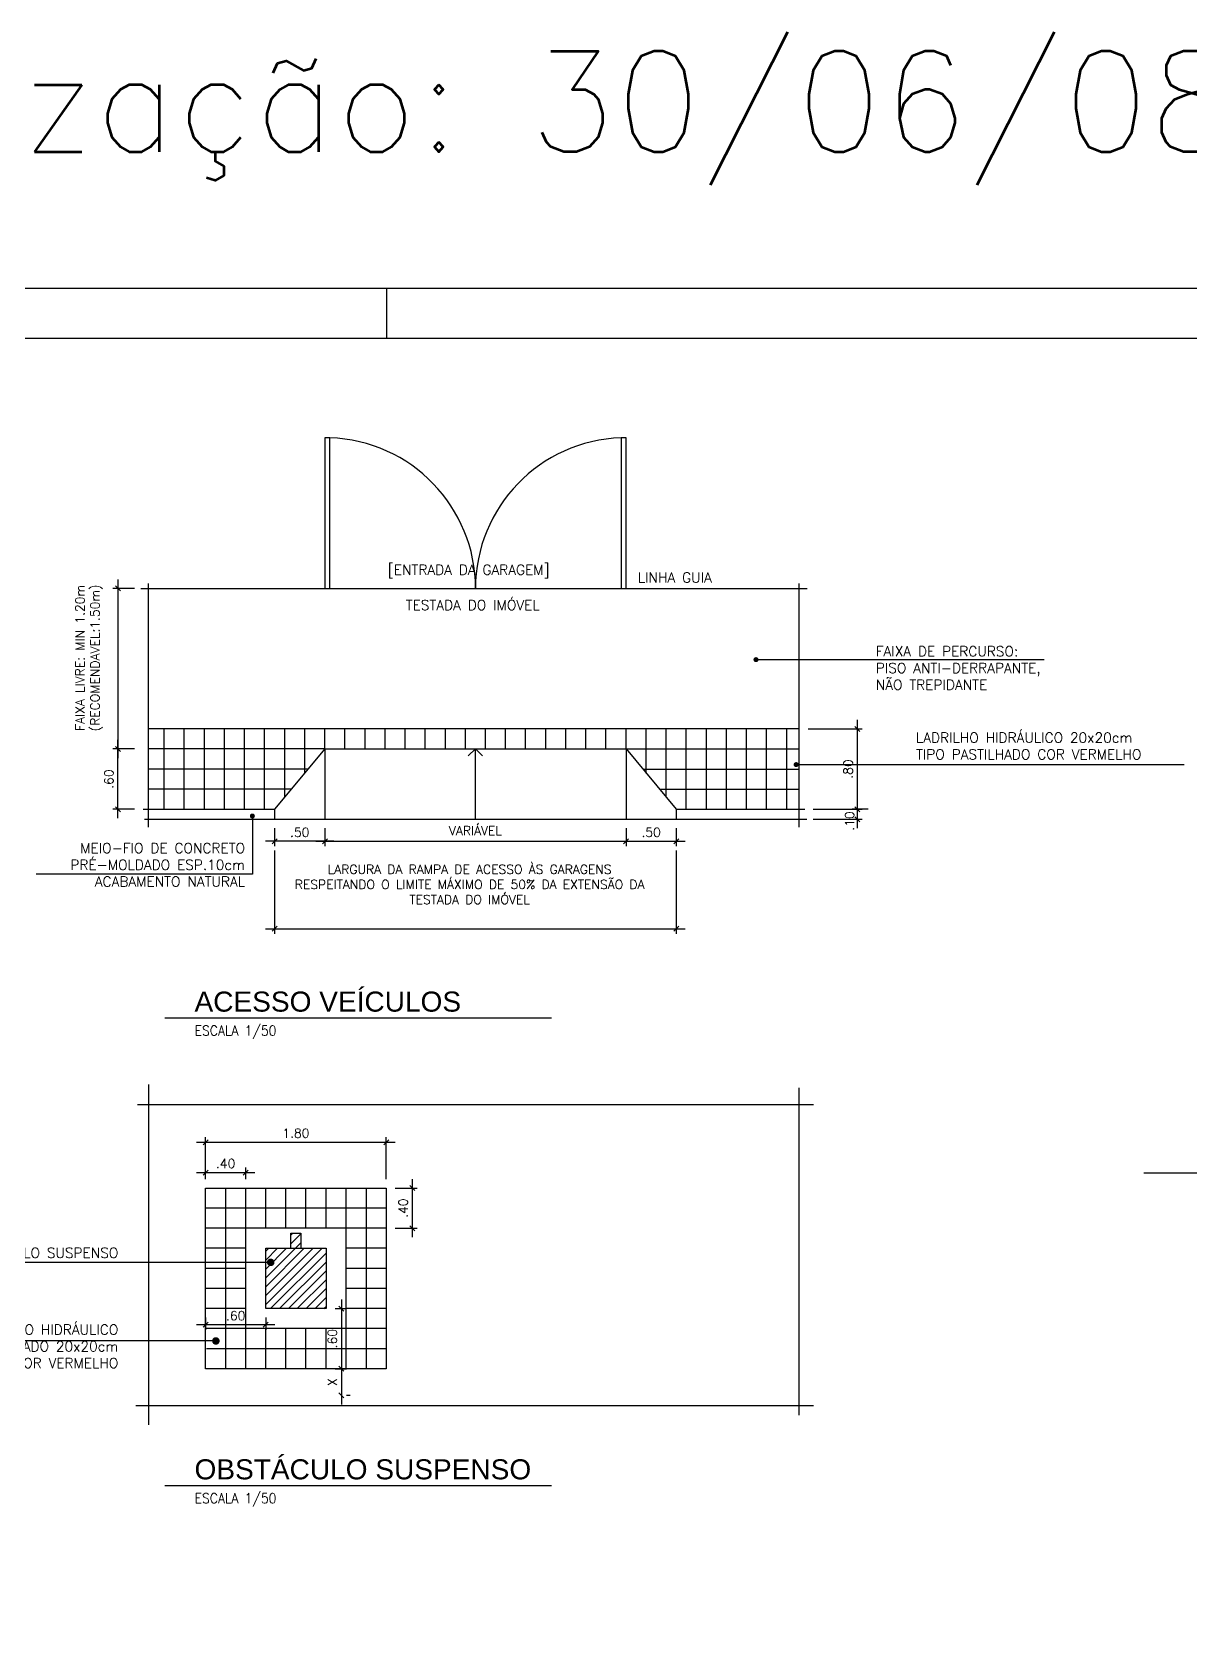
# Model space of a CAD drawing. Extents: x -1057 to 3416, y -340 to 4111.
# Drawn here: x -220.04 to -208.51, y 580.95 to 597 of the extents above; entities that cross this region are included whole.
import ezdxf
from ezdxf.enums import TextEntityAlignment as Align

# ---------------------------------------------------------------- set-up
doc = ezdxf.new("R2010")
doc.units = 0
doc.header["$LTSCALE"] = 50
doc.linetypes.add('ACAD_ISO04W100', pattern=[30, 24, -3, 0, -3])
for name, color, linetype in [('Cotas', 9, 'Continuous'), ('HACHURA', 8, 'Continuous'), ('pena 0.09', 8, 'Continuous'), ('pena 0.1', 1, 'Continuous'), ('pena 0.2', 2, 'Continuous'), ('pena 0.5', 5, 'Continuous'), ('Texto 1', 7, 'Continuous'), ('Texto 2', 1, 'Continuous'), ('Texto 3', 3, 'Continuous')]:
    doc.layers.add(name, color=color, linetype=linetype)
doc.styles.add('arial', font='arial.ttf')
doc.styles.add('ROMANS', font='romans')
doc.styles.add('TT', font='arial.ttf')
doc.dimstyles.new('[m] 1-50', dxfattribs={"dimscale": 50, "dimtxt": 0.0018, "dimasz": 0.001, "dimexe": 0.001, "dimexo": 0.0018, "dimgap": 0.0005, "dimtad": 0, "dimzin": 4, "dimdsep": 46, "dimtxsty": 'ROMANS', "dimblk1": 'OBLIQUE', "dimblk2": 'OBLIQUE', "dimsah": 1, "dimcen": 0.001, "dimdle": 0.0018, "dimclrd": 256, "dimclre": 256, "dimclrt": 2, "dimadec": 0, "dimazin": 0, "dimtfac": 1, "dimtofl": 0, "dimtmove": 0, "dimatfit": 3, "dimldrblk": 'DOT', "dimfxl": 1, "dimtvp": 1, "dimtolj": 1, "dimtzin": 0, "dimarcsym": 0})
doc.dimstyles.new('[m] 1-75', dxfattribs={"dimscale": 75, "dimtxt": 0.0018, "dimasz": 0.001, "dimexe": 0.001, "dimexo": 0.0018, "dimgap": 0.0005, "dimtad": 0, "dimzin": 4, "dimdsep": 46, "dimtxsty": 'ROMANS', "dimblk1": 'OBLIQUE', "dimblk2": 'OBLIQUE', "dimsah": 1, "dimcen": 0.001, "dimdle": 0.0018, "dimclrd": 256, "dimclre": 256, "dimclrt": 2, "dimadec": 0, "dimazin": 0, "dimtfac": 1, "dimtofl": 0, "dimtmove": 0, "dimatfit": 3, "dimldrblk": 'DOT', "dimfxl": 1, "dimtvp": 1, "dimtolj": 1, "dimtzin": 0, "dimarcsym": 0})
doc.dimstyles.new('[m] 50p10', dxfattribs={"dimscale": 50, "dimtxt": 0.0018, "dimasz": 0.001, "dimexe": 0.001, "dimexo": 0.0018, "dimgap": 0.0005, "dimtad": 0, "dimlfac": 0.2, "dimzin": 4, "dimdsep": 46, "dimtxsty": 'ROMANS', "dimblk1": 'OBLIQUE', "dimblk2": 'OBLIQUE', "dimsah": 1, "dimcen": 0.001, "dimdle": 0.0018, "dimclrd": 256, "dimclre": 256, "dimclrt": 2, "dimadec": 0, "dimazin": 0, "dimtfac": 1, "dimtofl": 0, "dimtmove": 0, "dimatfit": 3, "dimldrblk": 'DOT', "dimfxl": 1, "dimtvp": 1, "dimtolj": 1, "dimtzin": 0, "dimarcsym": 0})

# ---------------------------------------------------------------- blocks, each defined once
blk = doc.blocks.new('_OBLIQUE')
at = {"color": 0, "linetype": 'ByBlock'}
blk.add_line((-0.5, -0.5), (0.5, 0.5), dxfattribs=at)
blk = doc.blocks.new('*D64')
at = {"layer": 'Cotas', "lineweight": -2, "transparency": 16777216}
for p, q in [((-218.406, 585.642), (-217.826, 585.642)), ((-218.316, 585.577), (-218.316, 585.692)), ((-217.916, 585.577), (-217.916, 585.692))]:
    blk.add_line(p, q, dxfattribs=at)
at = {"layer": 'DEFPOINTS', "color": 0, "lineweight": -2, "transparency": 16777216}
for p in [(-217.916, 585.642), (-218.316, 585.487), (-217.916, 585.487)]:
    blk.add_point(p, dxfattribs=at)
at = {"layer": 'Cotas', "lineweight": -2, "transparency": 16777216, "xscale": 0.05, "yscale": 0.05, "zscale": 0.05, "rotation": 180}
blk.add_blockref('_OBLIQUE', (-218.316, 585.642), dxfattribs=at)
at = {"layer": 'Cotas', "lineweight": -2, "transparency": 16777216, "xscale": 0.05, "yscale": 0.05, "zscale": 0.05}
blk.add_blockref('_OBLIQUE', (-217.916, 585.642), dxfattribs=at)
at = {"layer": 'Cotas', "color": 2, "transparency": 16777216, "insert": (-218.116, 585.732), "char_height": 0.09, "attachment_point": 5, "style": 'ROMANS'}
blk.add_mtext('\\A1;.40', dxfattribs=at)
blk = doc.blocks.new('_DOT')
at = {"color": 0, "linetype": 'ByBlock'}
blk.add_line((-0.5, 0), (-1, 0), dxfattribs=at)
at = {"color": 0, "linetype": 'ByBlock', "const_width": 0.5}
blk.add_lwpolyline([(-0.25, 0, 1), (0.25, 0, 1)], format="xyb", close=True, dxfattribs=at)
blk = doc.blocks.new('*D65')
at = {"layer": 'Cotas', "lineweight": -2, "transparency": 16777216}
for p, q in [((-216.258, 585.577), (-216.258, 584.997)), ((-216.426, 585.487), (-216.208, 585.487)), ((-216.426, 585.087), (-216.208, 585.087))]:
    blk.add_line(p, q, dxfattribs=at)
at = {"layer": 'DEFPOINTS', "color": 0, "lineweight": -2, "transparency": 16777216}
for p in [(-216.516, 585.487), (-216.516, 585.087), (-216.258, 585.087)]:
    blk.add_point(p, dxfattribs=at)
at = {"layer": 'Cotas', "lineweight": -2, "transparency": 16777216, "xscale": 0.05, "yscale": 0.05, "zscale": 0.05}
for p, rotation in [((-216.258, 585.487), 90), ((-216.258, 585.087), 270)]:
    blk.add_blockref('_OBLIQUE', p, dxfattribs=dict(at, rotation=rotation))
at = {"layer": 'Cotas', "color": 2, "transparency": 16777216, "insert": (-216.348, 585.287), "char_height": 0.09, "attachment_point": 5, "rotation": 90, "style": 'ROMANS'}
blk.add_mtext('\\A1;.40', dxfattribs=at)
blk = doc.blocks.new('*D66')
at = {"layer": 'Cotas', "lineweight": -2, "transparency": 16777216}
for p, q in [((-217.626, 584.125), (-218.406, 584.125)), ((-218.316, 584.197), (-218.316, 584.075)), ((-217.716, 584.197), (-217.716, 584.075))]:
    blk.add_line(p, q, dxfattribs=at)
at = {"layer": 'DEFPOINTS', "color": 0, "lineweight": -2, "transparency": 16777216}
for p in [(-218.316, 584.287), (-217.716, 584.287), (-218.316, 584.125)]:
    blk.add_point(p, dxfattribs=at)
at = {"layer": 'Cotas', "lineweight": -2, "transparency": 16777216, "xscale": 0.05, "yscale": 0.05, "zscale": 0.05, "rotation": 180}
blk.add_blockref('_OBLIQUE', (-218.316, 584.125), dxfattribs=at)
at = {"layer": 'Cotas', "lineweight": -2, "transparency": 16777216, "xscale": 0.05, "yscale": 0.05, "zscale": 0.05}
blk.add_blockref('_OBLIQUE', (-217.716, 584.125), dxfattribs=at)
at = {"layer": 'Cotas', "color": 2, "transparency": 16777216, "insert": (-218.016, 584.215), "char_height": 0.09, "attachment_point": 5, "style": 'ROMANS'}
blk.add_mtext('\\A1;.60', dxfattribs=at)
blk = doc.blocks.new('*D67')
at = {"layer": 'Cotas', "lineweight": -2, "transparency": 16777216}
for p, q in [((-217.026, 584.287), (-216.913, 584.287)), ((-216.963, 584.377), (-216.963, 583.597)), ((-217.026, 583.687), (-216.913, 583.687))]:
    blk.add_line(p, q, dxfattribs=at)
at = {"layer": 'DEFPOINTS', "color": 0, "lineweight": -2, "transparency": 16777216}
for p in [(-217.116, 584.287), (-217.116, 583.687), (-216.963, 583.687)]:
    blk.add_point(p, dxfattribs=at)
at = {"layer": 'Cotas', "lineweight": -2, "transparency": 16777216, "xscale": 0.05, "yscale": 0.05, "zscale": 0.05}
for p, rotation in [((-216.963, 584.287), 90), ((-216.963, 583.687), 270)]:
    blk.add_blockref('_OBLIQUE', p, dxfattribs=dict(at, rotation=rotation))
at = {"layer": 'Cotas', "color": 2, "transparency": 16777216, "insert": (-217.053, 583.987), "char_height": 0.09, "attachment_point": 5, "rotation": 90, "style": 'ROMANS'}
blk.add_mtext('\\A1;.60', dxfattribs=at)
blk = doc.blocks.new('*U53')
at = {"color": 8}
blk.add_line((45.7, 58), (45.7, 57), dxfattribs=at)
blk.add_lwpolyline([(0, 58), (82.7, 58), (82.7, 0), (0, 0)], close=True, dxfattribs=at)
at = {"color": 41}
blk.add_lwpolyline([(2.5, 57), (81.7, 57), (81.7, 1), (2.5, 1)], close=True, dxfattribs=at)
at = {"style": 'ROMANS'}
for tag, p, height in [('PRANCHA', (0.546, 60.716), 2), ('EQUIPE:', (64.485, 10.048), 0.2), ('REGIONAL', (68.085, 1.65), 0.2)]:
    blk.add_attdef(tag, p, '', height=height, dxfattribs=at)
at = {"color": 3, "style": 'arial'}
for tag, p in [('GERENCIA', (68.227, 13.23)), ('ETAPA', (68.114, 4.165))]:
    blk.add_attdef(tag, p, '', height=0.35, dxfattribs=at)
at = {"color": 2}
for tag, p, height, style in [('ADMINISTRAÇÃO', (68.199, 12.59), 0.2, 'arial'), ('SECRETÁRIO', (68.199, 11.922), 0.2, 'arial'), ('EQUIPE', (68.114, 10.032), 0.25, 'arial'), ('EQUIPE', (68.114, 9.632), 0.25, 'arial'), ('EQUIPE', (68.114, 9.232), 0.25, 'arial'), ('EQUIPE', (68.114, 8.832), 0.25, 'arial'), ('EQUIPE', (68.114, 8.432), 0.25, 'arial'), ('EQUIPE', (68.114, 8.032), 0.25, 'arial'), ('EQUIPE', (68.114, 7.632), 0.25, 'arial'), ('EQUIPE', (68.114, 7.232), 0.25, 'arial'), ('EQUIPE', (68.114, 6.832), 0.25, 'arial'), ('DESENHO', (78.445, 5.188), 0.25, 'ROMANS'), ('ESCALA', (78.445, 4.182), 0.25, 'ROMANS'), ('ASSUNTO', (68.114, 3.593), 0.3, 'arial'), ('ASSUNTO', (68.114, 3.164), 0.3, 'arial'), ('DATA', (78.445, 3.184), 0.25, 'ROMANS')]:
    blk.add_attdef(tag, p, '', height=height, dxfattribs=dict(at, style=style))
at = {"color": 4, "style": 'arial'}
blk.add_attdef('PROJETO', (68.114, 5.174), '', height=0.35, dxfattribs=at)
at = {"color": 6, "style": 'arial'}
blk.add_attdef('OBRA', (68.114, 2.169), '', height=0.4, dxfattribs=at)
at = {"color": 4, "style": 'arial'}
blk.add_attdef('NUM', text='', height=0.789, dxfattribs=at).set_placement((79.181, 1.511), align=Align.CENTER)
at = {"color": 9, "style": 'ROMANS'}
blk.add_attdef('ARQUIVO:', (82.058, 1.023), '', height=0.18, rotation=90, dxfattribs=at)
blk = doc.blocks.new('titulo_padrao_pmv')
at = {"layer": 'Texto 2', "linetype": 'Continuous', "style": 'ROMANS', "width": 0.9}
blk.add_attdef('ESCALA', (0.59269, -0.35325), '', height=0.2, dxfattribs=at)
at = {"layer": 'Texto 3', "style": 'ROMANS', "width": 0.9}
blk.add_attdef('TÍTULO', (0.58776, 0.12414), '', height=0.35, dxfattribs=at)
blk = doc.blocks.new('*D77')
at = {"layer": 'Cotas', "lineweight": -2, "transparency": 16777216}
for p, q in [((-212.316, 590.062), (-211.776, 590.062)), ((-211.826, 590.152), (-211.826, 589.172)), ((-211.716, 589.262), (-211.876, 589.262))]:
    blk.add_line(p, q, dxfattribs=at)
at = {"layer": 'DEFPOINTS', "color": 0, "lineweight": -2, "transparency": 16777216}
for p in [(-212.406, 590.062), (-211.826, 589.262), (-211.626, 589.262)]:
    blk.add_point(p, dxfattribs=at)
at = {"layer": 'Cotas', "lineweight": -2, "transparency": 16777216, "xscale": 0.05, "yscale": 0.05, "zscale": 0.05}
for p, rotation in [((-211.826, 590.062), 90), ((-211.826, 589.262), 270)]:
    blk.add_blockref('_OBLIQUE', p, dxfattribs=dict(at, rotation=rotation))
at = {"layer": 'Cotas', "color": 2, "transparency": 16777216, "insert": (-211.916, 589.662), "char_height": 0.09, "attachment_point": 5, "rotation": 90, "style": 'ROMANS'}
blk.add_mtext('\\A1;.80', dxfattribs=at)
blk = doc.blocks.new('*D78')
at = {"layer": 'Cotas', "lineweight": -2, "transparency": 16777216}
for p, q in [((-212.266, 589.262), (-211.776, 589.262)), ((-211.826, 589.352), (-211.826, 589.072)), ((-212.266, 589.162), (-211.776, 589.162))]:
    blk.add_line(p, q, dxfattribs=at)
at = {"layer": 'DEFPOINTS', "color": 0, "lineweight": -2, "transparency": 16777216}
for p in [(-212.356, 589.262), (-212.356, 589.162), (-211.826, 589.162)]:
    blk.add_point(p, dxfattribs=at)
at = {"layer": 'Cotas', "lineweight": -2, "transparency": 16777216, "xscale": 0.05, "yscale": 0.05, "zscale": 0.05}
for p, rotation in [((-211.826, 589.262), 90), ((-211.826, 589.162), 270)]:
    blk.add_blockref('_OBLIQUE', p, dxfattribs=dict(at, rotation=rotation))
at = {"layer": 'Cotas', "color": 2, "transparency": 16777216, "insert": (-211.902, 589.144), "char_height": 0.09, "attachment_point": 5, "rotation": 90, "style": 'ROMANS'}
blk.add_mtext('\\A1;.10', dxfattribs=at)
blk = doc.blocks.new('*D79')
at = {"layer": 'Cotas', "lineweight": -2, "transparency": 16777216}
for p, q in [((-217.218, 588.942), (-214.038, 588.942)), ((-217.128, 589.032), (-217.128, 588.992)), ((-214.128, 589.032), (-214.128, 588.992))]:
    blk.add_line(p, q, dxfattribs=at)
at = {"layer": 'DEFPOINTS', "color": 0, "lineweight": -2, "transparency": 16777216}
for p in [(-217.128, 588.942), (-214.128, 588.942), (-214.128, 588.942)]:
    blk.add_point(p, dxfattribs=at)
at = {"layer": 'Cotas', "lineweight": -2, "transparency": 16777216, "xscale": 0.05, "yscale": 0.05, "zscale": 0.05, "rotation": 180}
blk.add_blockref('_OBLIQUE', (-217.128, 588.942), dxfattribs=at)
at = {"layer": 'Cotas', "lineweight": -2, "transparency": 16777216, "xscale": 0.05, "yscale": 0.05, "zscale": 0.05}
blk.add_blockref('_OBLIQUE', (-214.128, 588.942), dxfattribs=at)
at = {"layer": 'Cotas', "color": 2, "transparency": 16777216, "insert": (-215.628, 589.049), "char_height": 0.09, "attachment_point": 5, "style": 'ROMANS'}
blk.add_mtext('\\A1;VARIÁVEL', dxfattribs=at)
blk = doc.blocks.new('*D80')
at = {"layer": 'Cotas', "lineweight": -2, "transparency": 16777216}
for p, q in [((-217.038, 588.942), (-217.718, 588.942)), ((-217.628, 589.072), (-217.628, 588.892)), ((-217.128, 589.072), (-217.128, 588.892))]:
    blk.add_line(p, q, dxfattribs=at)
at = {"layer": 'DEFPOINTS', "color": 0, "lineweight": -2, "transparency": 16777216}
for p in [(-217.628, 589.162), (-217.128, 589.162), (-217.628, 588.942)]:
    blk.add_point(p, dxfattribs=at)
at = {"layer": 'Cotas', "lineweight": -2, "transparency": 16777216, "xscale": 0.05, "yscale": 0.05, "zscale": 0.05}
for p, rotation in [((-217.628, 588.942), 179.9999994663915), ((-217.128, 588.942), 359.9999994663915)]:
    blk.add_blockref('_OBLIQUE', p, dxfattribs=dict(at, rotation=rotation))
at = {"layer": 'Cotas', "color": 2, "transparency": 16777216, "insert": (-217.378, 589.032), "char_height": 0.09, "attachment_point": 5, "rotation": 360, "style": 'ROMANS'}
blk.add_mtext('\\A1;.50', dxfattribs=at)
blk = doc.blocks.new('*D81')
at = {"layer": 'Cotas', "lineweight": -2, "transparency": 16777216}
for p, q in [((-214.218, 588.942), (-213.538, 588.942)), ((-214.128, 589.072), (-214.128, 588.892)), ((-213.628, 589.072), (-213.628, 588.892))]:
    blk.add_line(p, q, dxfattribs=at)
at = {"layer": 'DEFPOINTS', "color": 0, "lineweight": -2, "transparency": 16777216}
for p in [(-214.128, 589.162), (-213.628, 589.162), (-213.628, 588.942)]:
    blk.add_point(p, dxfattribs=at)
at = {"layer": 'Cotas', "lineweight": -2, "transparency": 16777216, "xscale": 0.05, "yscale": 0.05, "zscale": 0.05, "rotation": 180}
blk.add_blockref('_OBLIQUE', (-214.128, 588.942), dxfattribs=at)
at = {"layer": 'Cotas', "lineweight": -2, "transparency": 16777216, "xscale": 0.05, "yscale": 0.05, "zscale": 0.05}
blk.add_blockref('_OBLIQUE', (-213.628, 588.942), dxfattribs=at)
at = {"layer": 'Cotas', "color": 2, "transparency": 16777216, "insert": (-213.878, 589.032), "char_height": 0.09, "attachment_point": 5, "style": 'ROMANS'}
blk.add_mtext('\\A1;.50', dxfattribs=at)
blk = doc.blocks.new('*D95')
at = {"layer": 'Cotas', "lineweight": -2, "transparency": 16777216}
for p, q in [((-219.189, 591.552), (-219.189, 589.772)), ((-219.025, 591.462), (-219.239, 591.462)), ((-219.025, 589.862), (-219.239, 589.862))]:
    blk.add_line(p, q, dxfattribs=at)
at = {"layer": 'DEFPOINTS', "color": 0, "lineweight": -2, "transparency": 16777216}
for p in [(-218.935, 591.462), (-219.189, 589.862), (-218.935, 589.862)]:
    blk.add_point(p, dxfattribs=at)
at = {"layer": 'Cotas', "lineweight": -2, "transparency": 16777216, "xscale": 0.05, "yscale": 0.05, "zscale": 0.05}
for p, rotation in [((-219.189, 591.462), 90), ((-219.189, 589.862), 270)]:
    blk.add_blockref('_OBLIQUE', p, dxfattribs=dict(at, rotation=rotation))
at = {"layer": 'Cotas', "color": 2, "transparency": 16777216, "insert": (-219.477, 590.769), "char_height": 0.09, "attachment_point": 5, "rotation": 90, "style": 'ROMANS'}
blk.add_mtext('\\A1;FAIXA LIVRE: MIN 1.20m\\P(RECOMENDAVEL:1.50m)', dxfattribs=at)
blk = doc.blocks.new('*D113')
at = {"layer": 'Cotas', "lineweight": -2, "transparency": 16777216}
for p, q in [((-218.406, 585.944), (-216.426, 585.944)), ((-218.316, 585.577), (-218.316, 585.994)), ((-216.516, 585.577), (-216.516, 585.994))]:
    blk.add_line(p, q, dxfattribs=at)
at = {"layer": 'DEFPOINTS', "color": 0, "lineweight": -2, "transparency": 16777216}
for p in [(-216.516, 585.944), (-218.316, 585.487), (-216.516, 585.487)]:
    blk.add_point(p, dxfattribs=at)
at = {"layer": 'Cotas', "lineweight": -2, "transparency": 16777216, "xscale": 0.05, "yscale": 0.05, "zscale": 0.05, "rotation": 180}
blk.add_blockref('_OBLIQUE', (-218.316, 585.944), dxfattribs=at)
at = {"layer": 'Cotas', "lineweight": -2, "transparency": 16777216, "xscale": 0.05, "yscale": 0.05, "zscale": 0.05}
blk.add_blockref('_OBLIQUE', (-216.516, 585.944), dxfattribs=at)
at = {"layer": 'Cotas', "color": 2, "transparency": 16777216, "insert": (-217.416, 586.034), "char_height": 0.09, "attachment_point": 5, "style": 'ROMANS'}
blk.add_mtext('\\A1;1.80', dxfattribs=at)
blk = doc.blocks.new('*D114')
at = {"layer": 'Cotas', "lineweight": -2, "transparency": 16777216}
for p, q in [((-216.963, 583.777), (-216.963, 583.331)), ((-216.873, 583.687), (-216.913, 583.687)), ((-216.876, 583.421), (-216.913, 583.421))]:
    blk.add_line(p, q, dxfattribs=at)
at = {"layer": 'DEFPOINTS', "color": 0, "lineweight": -2, "transparency": 16777216}
for p in [(-216.963, 583.687), (-216.966, 583.421), (-216.963, 583.421)]:
    blk.add_point(p, dxfattribs=at)
at = {"layer": 'Cotas', "lineweight": -2, "transparency": 16777216, "xscale": 0.05, "yscale": 0.05, "zscale": 0.05}
for p, rotation in [((-216.963, 583.687), 90), ((-216.963, 583.421), 270)]:
    blk.add_blockref('_OBLIQUE', p, dxfattribs=dict(at, rotation=rotation))
at = {"layer": 'Cotas', "color": 2, "transparency": 16777216, "insert": (-217.053, 583.554), "char_height": 0.09, "attachment_point": 5, "rotation": 90, "style": 'ROMANS'}
blk.add_mtext('\\A1;X', dxfattribs=at)
blk = doc.blocks.new('*D69')
at = {"layer": 'Cotas', "lineweight": -2, "transparency": 16777216}
for p, q in [((-219.189, 589.172), (-219.189, 589.952)), ((-219.025, 589.862), (-219.239, 589.862)), ((-219.025, 589.262), (-219.239, 589.262))]:
    blk.add_line(p, q, dxfattribs=at)
at = {"layer": 'DEFPOINTS', "color": 0, "lineweight": -2, "transparency": 16777216}
for p in [(-219.189, 589.862), (-218.935, 589.862), (-218.935, 589.262)]:
    blk.add_point(p, dxfattribs=at)
at = {"layer": 'Cotas', "lineweight": -2, "transparency": 16777216, "xscale": 0.05, "yscale": 0.05, "zscale": 0.05}
for p, rotation in [((-219.189, 589.862), 90), ((-219.189, 589.262), 270)]:
    blk.add_blockref('_OBLIQUE', p, dxfattribs=dict(at, rotation=rotation))
at = {"layer": 'Cotas', "color": 2, "transparency": 16777216, "insert": (-219.279, 589.562), "char_height": 0.09, "attachment_point": 5, "rotation": 90, "style": 'ROMANS'}
blk.add_mtext('\\A1;.60', dxfattribs=at)
blk = doc.blocks.new('*D117')
at = {"layer": 'Cotas', "lineweight": -2, "transparency": 16777216}
for p, q in [((-217.628, 588.852), (-217.628, 588.021)), ((-213.628, 588.852), (-213.628, 588.021)), ((-217.718, 588.071), (-213.538, 588.071))]:
    blk.add_line(p, q, dxfattribs=at)
at = {"layer": 'DEFPOINTS', "color": 0, "lineweight": -2, "transparency": 16777216}
for p in [(-217.628, 588.942), (-213.628, 588.942), (-213.628, 588.071)]:
    blk.add_point(p, dxfattribs=at)
at = {"layer": 'Cotas', "lineweight": -2, "transparency": 16777216, "xscale": 0.05, "yscale": 0.05, "zscale": 0.05, "rotation": 180}
blk.add_blockref('_OBLIQUE', (-217.628, 588.071), dxfattribs=at)
at = {"layer": 'Cotas', "lineweight": -2, "transparency": 16777216, "xscale": 0.05, "yscale": 0.05, "zscale": 0.05}
blk.add_blockref('_OBLIQUE', (-213.628, 588.071), dxfattribs=at)
at = {"layer": 'Cotas', "color": 2, "transparency": 16777216, "insert": (-215.686, 588.512), "char_height": 0.09, "attachment_point": 5, "style": 'ROMANS'}
blk.add_mtext('\\A1;LARGURA DA RAMPA DE ACESSO ÀS GARAGENS \\PRESPEITANDO O LIMITE MÁXIMO DE 50% DA EXTENSÃO DA \\PTESTADA DO IMÓVEL', dxfattribs=at)

msp = doc.modelspace()

# ---------------------------------------------------------------- hatches: boundary and pattern name
at = {"layer": 'HACHURA'}
h = msp.add_hatch(dxfattribs=at)
h.set_pattern_fill('ANSI31', color=256, scale=0.5, style=0)
h.set_pattern_definition([(45, (-366222.18276, -7755687.44284), (-0.04419417382416, 0.04419417382416), [])])
h.paths.add_polyline_path([(-217.116, 584.887), (-217.716, 584.887), (-217.716, 584.287), (-217.116, 584.287)])
h.paths.add_polyline_path([(-217.366, 585.037), (-217.466, 585.037), (-217.466, 584.887), (-217.366, 584.887)])

# ---------------------------------------------------------------- linework, layer by layer
for centre, start, end in [((-217.129, 591.461), 0.0238, 88.0341), ((-214.126, 591.461), 91.9659, 179.9762)]:
    msp.add_arc(centre, 1.502, start, end, dxfattribs=at)
at = {"layer": 'pena 0.09', "linetype": 'ACAD_ISO04W100', "ltscale": 0.01}
for p, q in [((-218.885, 589.083), (-218.885, 591.512)), ((-212.406, 591.512), (-212.406, 589.083)), ((-218.885, 586.518), (-218.885, 583.127)), ((-212.406, 586.486), (-212.406, 583.226)), ((-218.993, 586.321), (-212.26, 586.321)), ((-219.01, 583.321), (-212.26, 583.321))]:
    msp.add_line(p, q, dxfattribs=at)
at = {"layer": 'pena 0.09'}
for p, q in [((-215.628, 589.862), (-215.699, 589.794)), ((-215.628, 589.162), (-215.628, 589.862)), ((-215.628, 589.862), (-215.557, 589.794)), ((-205.899, 585.636), (-208.972, 585.636))]:
    msp.add_line(p, q, dxfattribs=at)
msp.add_lwpolyline([(-217.85, 588.614), (-220.003, 588.614)], dxfattribs=at)
at = {"layer": 'pena 0.1', "color": 1}
for p, q in [((-212.406, 590.062), (-218.885, 590.062)), ((-218.728, 589.262), (-218.728, 590.062)), ((-218.528, 589.262), (-218.528, 590.062)), ((-218.328, 589.262), (-218.328, 590.062)), ((-218.128, 589.262), (-218.128, 590.062)), ((-217.928, 589.262), (-217.928, 590.062)), ((-217.728, 589.262), (-217.728, 590.062)), ((-217.528, 589.382), (-217.528, 590.062)), ((-217.328, 589.622), (-217.328, 590.062)), ((-217.128, 589.862), (-217.128, 590.062)), ((-216.928, 589.862), (-216.928, 590.062)), ((-216.728, 589.862), (-216.728, 590.062)), ((-216.528, 589.862), (-216.528, 590.062)), ((-216.328, 589.862), (-216.328, 590.062)), ((-216.128, 589.862), (-216.128, 590.062)), ((-215.928, 589.862), (-215.928, 590.062)), ((-215.728, 589.862), (-215.728, 590.062)), ((-215.528, 589.862), (-215.528, 590.062)), ((-215.328, 589.862), (-215.328, 590.062)), ((-215.128, 589.862), (-215.128, 590.062)), ((-214.928, 589.862), (-214.928, 590.062)), ((-214.728, 589.862), (-214.728, 590.062)), ((-214.528, 589.862), (-214.528, 590.062)), ((-214.328, 589.862), (-214.328, 590.062)), ((-214.128, 589.862), (-214.128, 590.062)), ((-213.928, 589.622), (-213.928, 590.062)), ((-213.728, 589.382), (-213.728, 590.062)), ((-213.528, 589.262), (-213.528, 590.062)), ((-213.328, 589.262), (-213.328, 590.062)), ((-213.128, 589.262), (-213.128, 590.062)), ((-212.928, 589.262), (-212.928, 590.062)), ((-212.728, 589.262), (-212.728, 590.062)), ((-212.528, 589.262), (-212.528, 590.062)), ((-217.128, 589.862), (-218.885, 589.862)), ((-214.128, 589.862), (-212.406, 589.862)), ((-217.295, 589.662), (-218.885, 589.662)), ((-213.961, 589.662), (-212.406, 589.662)), ((-217.461, 589.462), (-218.885, 589.462)), ((-213.795, 589.462), (-212.406, 589.462)), ((-218.116, 585.487), (-218.116, 583.687)), ((-216.716, 585.487), (-216.716, 583.687)), ((-216.516, 585.287), (-218.316, 585.287)), ((-216.516, 585.087), (-218.316, 585.087)), ((-216.516, 584.087), (-218.316, 584.087)), ((-216.516, 583.887), (-218.307, 583.887))]:
    msp.add_line(p, q, dxfattribs=at)
at = {"layer": 'pena 0.1', "color": 1, "linetype": 'Continuous'}
for p, q in [((-218.72, 587.183), (-214.87, 587.183)), ((-218.72, 582.523), (-214.87, 582.523))]:
    msp.add_line(p, q, dxfattribs=at)
at = {"layer": 'pena 0.1', "color": 1}
for points in [[(-216.516, 585.487), (-216.516, 583.687), (-218.316, 583.687), (-218.316, 585.487), (-216.516, 585.487)], [(-217.916, 583.687), (-217.916, 585.487)], [(-217.716, 585.087), (-217.716, 585.487)], [(-217.516, 585.087), (-217.516, 585.487)], [(-217.316, 585.087), (-217.316, 585.487)], [(-217.116, 585.087), (-217.116, 585.487)], [(-216.916, 583.687), (-216.916, 585.487)], [(-217.916, 584.887), (-218.316, 584.887)], [(-216.516, 584.887), (-216.916, 584.887)], [(-217.916, 584.687), (-218.316, 584.687)], [(-216.516, 584.687), (-216.916, 584.687)], [(-217.916, 584.487), (-218.316, 584.487)], [(-216.516, 584.487), (-216.916, 584.487)], [(-217.916, 584.287), (-218.316, 584.287)], [(-216.516, 584.287), (-216.916, 584.287)], [(-217.716, 583.687), (-217.716, 584.087)], [(-217.516, 583.687), (-217.516, 584.087)], [(-217.316, 583.687), (-217.316, 584.087)], [(-217.116, 583.687), (-217.116, 584.087)]]:
    msp.add_lwpolyline(points, dxfattribs=at)
at = {"layer": 'pena 0.2', "lineweight": 30}
for p, q in [((-217.128, 589.862), (-217.628, 589.262)), ((-217.128, 589.862), (-217.128, 589.162)), ((-217.128, 589.862), (-214.128, 589.862)), ((-214.128, 589.862), (-214.128, 589.162)), ((-214.128, 589.862), (-213.628, 589.262)), ((-217.628, 589.262), (-217.628, 589.162)), ((-213.628, 589.262), (-213.628, 589.162))]:
    msp.add_line(p, q, dxfattribs=at)
at = {"layer": 'pena 0.2'}
for points in [[(-217.128, 591.462), (-217.078, 591.462), (-217.078, 592.962), (-217.128, 592.962)], [(-214.178, 591.462), (-214.128, 591.462), (-214.128, 592.962), (-214.178, 592.962)], [(-217.116, 584.887), (-217.116, 584.287), (-217.716, 584.287), (-217.716, 584.887)]]:
    msp.add_lwpolyline(points, close=True, dxfattribs=at)
at = {"layer": 'pena 0.2', "lineweight": 30}
for points in [[(-218.939, 589.262), (-217.628, 589.262)], [(-213.628, 589.262), (-212.349, 589.262)], [(-218.924, 589.162), (-212.329, 589.162)]]:
    msp.add_lwpolyline(points, dxfattribs=at)
at = {"layer": 'pena 0.2'}
msp.add_lwpolyline([(-217.466, 584.887), (-217.466, 585.037), (-217.366, 585.037), (-217.366, 584.887)], dxfattribs=at)
at = {"layer": 'pena 0.5', "color": 5, "lineweight": 30}
msp.add_lwpolyline([(-218.959, 591.462), (-212.323, 591.462)], dxfattribs=at)

# ---------------------------------------------------------------- block references
ref = msp.add_blockref('*U53', (-239.365, 565.454), dxfattribs=dict(xscale=0.5, yscale=0.5, zscale=0.5))
ref.add_attrib('PRANCHA', 'padrao_pmv_A1_1/50_atualização: 30/06/08', (-239.092, 595.813), dxfattribs={"height": 1, "style": 'ROMANS'})
at = {"layer": 'Texto 2'}
ref = msp.add_blockref('titulo_padrao_pmv', (-218.72, 587.183), dxfattribs=dict(at, xscale=50, yscale=50, zscale=50))
ref.add_attrib('TÍTULO', 'ACESSO VEÍCULOS', (-218.426, 587.245), dxfattribs={"layer": '0', "color": 3, "height": 0.2, "style": 'TT'})
ref.add_attrib('ESCALA', 'ESCALA 1/50', (-218.424, 587.006), dxfattribs={"layer": '0', "color": 2, "height": 0.1, "style": 'ROMANS', "width": 0.9})
ref = msp.add_blockref('titulo_padrao_pmv', (-218.72, 582.523), dxfattribs=dict(at, xscale=50, yscale=50, zscale=50))
ref.add_attrib('TÍTULO', 'OBSTÁCULO SUSPENSO', (-218.426, 582.585), dxfattribs={"layer": '0', "color": 3, "height": 0.2, "style": 'TT'})
ref.add_attrib('ESCALA', 'ESCALA 1/50', (-218.424, 582.347), dxfattribs={"layer": '0', "color": 2, "height": 0.1, "style": 'ROMANS', "width": 0.9})

# ---------------------------------------------------------------- texts
at = {"layer": 'Texto 1', "linetype": 'Continuous', "char_height": 0.1, "style": 'ROMANS'}
for s, insert, width, attachment_point in [('[ENTRADA DA GARAGEM]', (-216.501, 591.564), 2.19397, 7), ('LINHA GUIA', (-214.011, 591.62), 3.42213, 1), ('TESTADA DO IMÓVEL', (-216.322, 591.246), 1.69275, 7), ('FAIXA DE PERCURSO:\\PPISO ANTI-DERRAPANTE, NÃO TREPIDANTE', (-211.641, 590.885), 1.92618, 1), ('LADRILHO HIDRÁULICO 20x20cm TIPO PASTILHADO COR VERMELHO', (-211.241, 590.025), 2.56757, 1), ('MEIO-FIO DE CONCRETO\\PPRÉ-MOLDADO ESP.10cm\\PACABAMENTO NATURAL', (-217.923, 588.491), 3.60889, 9), ('OBSTÁCULO SUSPENSO', (-219.185, 584.892), 2.62997, 3), ('LADRILHO HIDRÁULICO\\PTIPO PASTILHADO 20x20cm\\PCOR VERMELHO', (-219.185, 584.127), 2.62997, 3)]:
    msp.add_mtext(s, dxfattribs=dict(at, insert=insert, width=width, attachment_point=attachment_point))

# ---------------------------------------------------------------- dimensions: what is measured, and where the dimension line sits
at = {"layer": 'Cotas'}
dim = msp.add_linear_dim(base=(-219.189, 589.862), p1=(-218.935, 591.462), p2=(-218.935, 589.862), angle=90, text='FAIXA LIVRE: MIN 1.20m\\P(RECOMENDAVEL:1.50m)', dimstyle='[m] 1-50', dxfattribs=at)
dim.commit()
dim.dimension.update_dxf_attribs({"geometry": '*D95', "text_midpoint": (-219.189, 590.769), "dimtype": 160})
for base, p1, p2, picture, middle in [((-211.826, 589.262), (-212.406, 590.062), (-211.626, 589.262), '*D77', (-211.916, 589.662)), ((-219.189, 589.862), (-218.935, 589.262), (-218.935, 589.862), '*D69', (-219.279, 589.562)), ((-216.258, 585.087), (-216.516, 585.487), (-216.516, 585.087), '*D65', (-216.348, 585.287))]:
    dim = msp.add_linear_dim(base=base, p1=p1, p2=p2, angle=90, dimstyle='[m] 1-50', dxfattribs=at)
    dim.commit()
    dim.dimension.update_dxf_attribs({"geometry": picture, "text_midpoint": middle})
dim = msp.add_linear_dim(base=(-213.628, 588.071), p1=(-217.628, 588.942), p2=(-213.628, 588.942), text='LARGURA DA RAMPA DE ACESSO ÀS GARAGENS \\PRESPEITANDO O LIMITE MÁXIMO DE 50% DA EXTENSÃO DA \\PTESTADA DO IMÓVEL', dimstyle='[m] 50p10', dxfattribs=at)
dim.commit()
dim.dimension.update_dxf_attribs({"geometry": '*D117', "text_midpoint": (-215.686, 588.071), "dimtype": 160})
dim = msp.add_linear_dim(base=(-211.826, 589.162), p1=(-212.356, 589.262), p2=(-212.356, 589.162), angle=90, dimstyle='[m] 1-50', override={"dimtmove": 2}, dxfattribs=at)
dim.commit()
dim.dimension.update_dxf_attribs({"geometry": '*D78', "text_midpoint": (-211.902, 589.144), "dimtype": 160})
for p1, p2, distance, picture, middle in [((-217.128, 589.162), (-217.628, 589.162), 0.22, '*D80', (-217.378, 589.032)), ((-214.128, 589.162), (-213.628, 589.162), -0.22, '*D81', (-213.878, 589.032)), ((-217.116, 584.287), (-217.116, 583.687), 0.154, '*D67', (-217.053, 583.987))]:
    dim = msp.add_aligned_dim(p1=p1, p2=p2, distance=distance, dimstyle='[m] 1-50', dxfattribs=at)
    dim.commit()
    dim.dimension.update_dxf_attribs({"geometry": picture, "text_midpoint": middle})
dim = msp.add_aligned_dim(p1=(-217.128, 588.942), p2=(-214.128, 588.942), distance=0, text='VARIÁVEL', dimstyle='[m] 1-50', dxfattribs=at)
dim.commit()
dim.dimension.update_dxf_attribs({"geometry": '*D79', "text_midpoint": (-215.628, 589.049)})
for base, p1, p2, picture, middle in [((-216.516, 585.944), (-218.316, 585.487), (-216.516, 585.487), '*D113', (-217.416, 586.034)), ((-217.916, 585.642), (-218.316, 585.487), (-217.916, 585.487), '*D64', (-218.116, 585.732)), ((-218.316, 584.125), (-217.716, 584.287), (-218.316, 584.287), '*D66', (-218.016, 584.215))]:
    dim = msp.add_linear_dim(base=base, p1=p1, p2=p2, dimstyle='[m] 1-50', dxfattribs=at)
    dim.commit()
    dim.dimension.update_dxf_attribs({"geometry": picture, "text_midpoint": middle})
dim = msp.add_linear_dim(base=(-216.963, 583.421), p1=(-216.963, 583.687), p2=(-216.966, 583.421), angle=90, text='X', dimstyle='[m] 1-50', dxfattribs=at)
dim.commit()
dim.dimension.update_dxf_attribs({"geometry": '*D114', "text_midpoint": (-217.053, 583.554)})

# ---------------------------------------------------------------- leaders
at = {"layer": 'pena 0.09'}
for points, dimstyle in [([(-212.834, 590.752), (-209.963, 590.752)], '[m] 1-50'), ([(-212.434, 589.706), (-208.569, 589.706)], '[m] 1-50'), ([(-217.85, 589.194), (-217.85, 588.614)], '[m] 1-50'), ([(-217.667, 584.747), (-221.061, 584.746)], '[m] 1-75'), ([(-218.213, 583.964), (-221.533, 583.964)], '[m] 1-75')]:
    msp.add_leader(points, dimstyle=dimstyle, dxfattribs=at)

doc.saveas('drawing.dxf')
